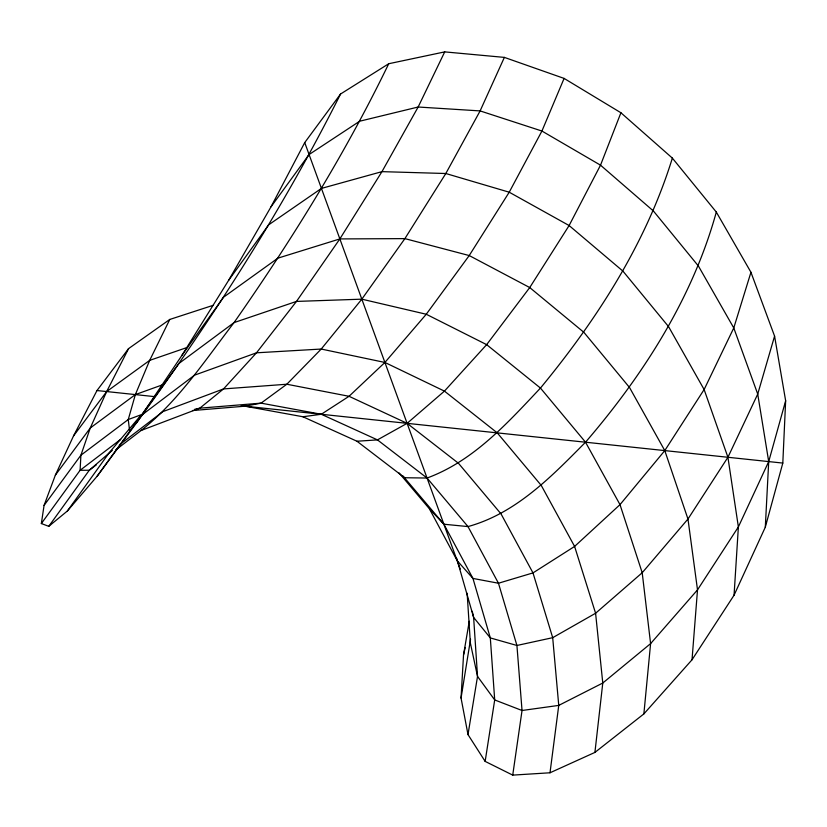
<?xml version="1.0" encoding="UTF-8"?>
<svg xmlns="http://www.w3.org/2000/svg" width="827" height="827" viewBox="0 0 827 827"><rect width="100%" height="100%" fill="white"/><g stroke="black" fill="none" stroke-linecap="round" stroke-linejoin="round"><path stroke-width="1.24" d="M469.271 621.253L463.533 654.881L461.052 698.06L467.999 734.603L485.149 761.388L512.73 775.116L550.007 772.78L594.913 752.415L643.871 713.908L692.023 659.781L734.056 595.213L765.306 527.192L782.807 463.079L785.65 400.775L774.579 336.113L750.947 272.269L716.316 212.074L672.361 158.102L620.922 112.761L564.097 78.41L504.367 57.394L444.719 51.884L388.731 63.731L340.569 94.009L304.729 142.585L271.029 206.791L228.552 280.456L181.899 355.393L136.445 422.99L97.121 476.238L67.359 511.024L48.762 526.334L41.35 523.543L44.069 505.4L55.357 475.153L73.52 435.932L96.986 390.54L128.567 348.622L169.783 319.449L213.5 305.215M470.553 639.188L461.052 698.06M765.306 527.192L768.707 461.59L757.728 394.086L733.776 327.947L698.433 266.056L653.392 210.978L600.516 165.173L541.923 131.038L480.115 110.911L418.152 107.014L359.704 121.207L309.081 154.546L271.029 206.791M734.056 595.213L738.377 526.944L727.925 457.279L704.128 389.538L668.557 326.624L622.938 271.132L569.11 225.533L509.225 192.205L445.815 173.515L381.96 171.644L321.434 188.411L268.672 224.82L228.552 280.456M692.023 659.781L697.512 589.868L687.971 519.025L664.784 450.601L629.523 387.491L583.883 332.33L529.735 287.558L469.219 255.553L404.889 238.621L339.856 238.92L277.924 258.148L223.61 297.162L181.899 355.393M643.871 713.908L650.601 643.613L642.207 572.739L620.002 504.635L585.526 442.207L540.455 388.07L486.648 344.642L426.256 314.25L361.823 299.167L296.479 301.421L234.051 322.602L179.045 363.384L97.121 476.238M594.913 752.415L602.78 683.03L595.595 613.252L574.6 546.43L541.282 485.449L497.275 432.883L444.44 391.119L384.906 362.453L321.217 349.046L256.494 352.809L194.521 375.169L139.763 416.622L109.247 452.689L67.359 511.024M550.007 772.78L558.752 705.4L552.694 637.679L532.991 572.904L501.048 513.918L458.478 463.285L407.101 423.341L349.035 396.298L286.824 384.235L223.528 388.928L162.888 411.629L119.367 444.936M512.73 775.116L522.033 710.496L516.927 645.473L498.464 583.231L467.989 526.582L427.052 478.037L377.453 439.881L321.289 414.265L261.063 403.142L199.803 408.176L194.821 409.231M485.149 761.388L494.701 699.942L490.318 637.927L472.951 578.435L443.892 524.225L402.925 475.938M467.999 734.603L477.53 676.424L473.633 617.438L472.248 611.318M463.533 654.881L465.239 647.448M785.65 400.775L768.707 461.59L738.377 526.944L697.512 589.868L650.601 643.613L602.78 683.03L558.752 705.4L522.033 710.496L494.701 699.942L477.53 676.424L470.356 642.982L467.141 593.228M774.579 336.113L757.728 394.086L727.925 457.279L687.971 519.025L642.207 572.739L595.595 613.252L552.694 637.679L516.927 645.473L490.318 637.927L473.633 617.438L456.649 558.235M750.947 272.269L733.776 327.947L704.128 389.538L664.784 450.601L620.002 504.635L574.6 546.43L532.991 572.904L498.464 583.231L472.951 578.435L457.186 560.675L429.409 508.801L399.121 472.951M716.316 212.074C692.519 298.216 643.323 374.941 585.526 442.207C551.568 476.517 515.986 513.371 467.989 526.582L443.892 524.225L429.409 508.801M672.361 158.102C646.011 243.407 596.877 319.625 540.455 388.07C507.364 423.186 473.509 460.959 427.052 478.037L404.641 477.737L356.954 441.236L302.909 416.756L244.968 406.191L192.495 410.543M620.922 112.761L600.516 165.173L569.11 225.533L529.735 287.558L486.648 344.642L444.44 391.119L407.101 423.341L377.453 439.881L356.954 441.236M564.097 78.41L541.923 131.038L509.225 192.205L469.219 255.553L426.256 314.25L384.906 362.453L349.035 396.298L321.289 414.265L302.909 416.756M504.367 57.394L480.115 110.911L445.815 173.515L404.889 238.621L361.823 299.167L321.217 349.046L286.824 384.235L261.063 403.142L244.968 406.191M444.719 51.884L418.152 107.014L381.96 171.644L339.856 238.92L296.479 301.421L256.494 352.809L223.528 388.928L199.803 408.176L141.148 430.474L115.728 449.971M169.783 319.449L149.677 360.376L135.359 394.593L128.257 419.537L129.519 430.071M388.731 63.731C344.921 154.37 291.621 240.109 234.051 322.602C205.179 360.158 178.673 400.785 141.148 430.474M128.567 348.622L106.662 391.564L90.267 427.993L80.901 455.222L80.105 470.284L41.35 523.543M340.569 94.009C282.555 209.52 212.611 318.674 136.445 422.99M48.762 526.334L89.285 470.243L112.286 450.364M44.069 505.4L80.901 455.222L128.257 419.537L141.407 414.647M55.357 475.153L90.267 427.993L135.359 394.593L162.847 384.7M73.52 435.932L106.662 391.564L149.677 360.376L186.881 347.567M96.408 464.784L89.285 470.243L80.105 470.284L120.67 439.364M96.986 390.54L154.298 396.598M241.122 405.788L782.807 463.079M304.729 142.585L460.225 569.007"/></g></svg>
